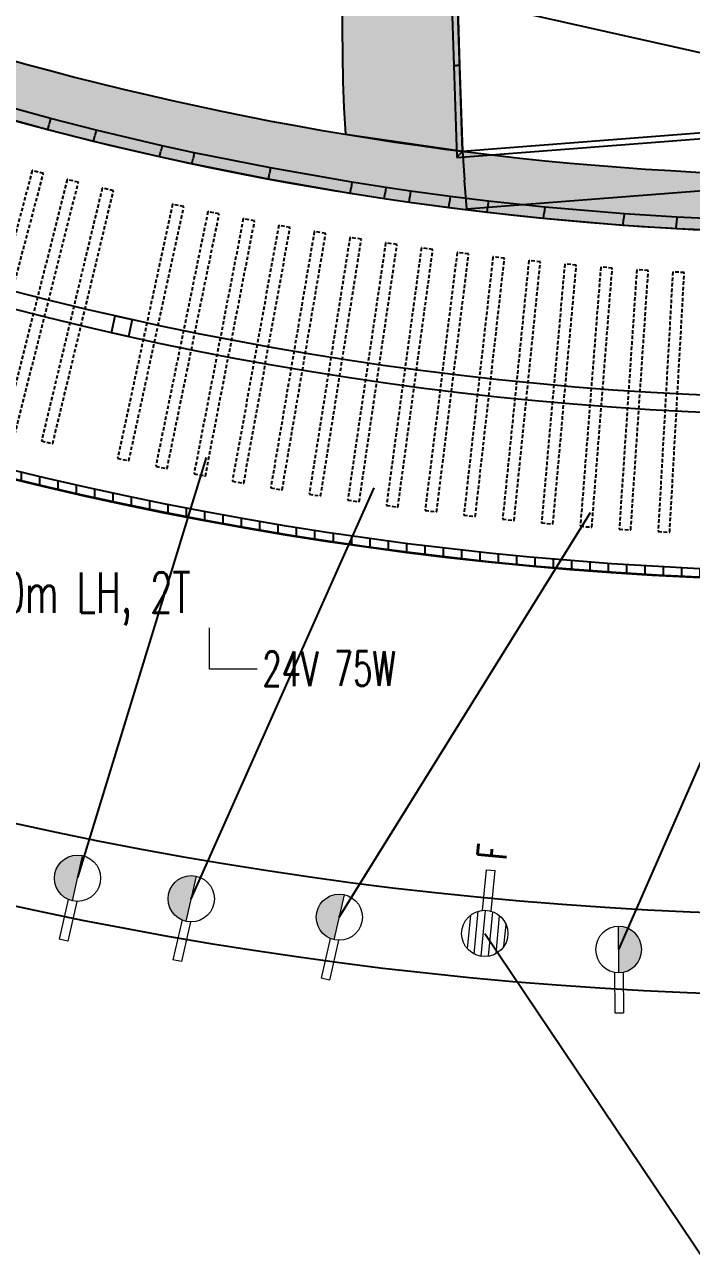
# Model space of a CAD drawing. Header units: millimetres. Extents: x 1734 to 22014, y 983 to 3953.
# Drawn here: x 3335.3 to 3450.7, y 2669.5 to 2883.7 of the extents above; entities that cross this region are included whole.
import ezdxf

# ---------------------------------------------------------------- set-up
doc = ezdxf.new("R2010")
doc.units = ezdxf.units.MM
doc.linetypes.add('HIDDEN1', pattern=[0.375, 0.25, -0.125])
doc.linetypes.add('HIDDEN2', pattern=[4.7624999999999975, 3.174999999999998, -1.587499999999999])
for name, color, linetype in [('FLOO_areas', 6, 'Continuous'), ('LAY_furn prod', 8, 'Continuous'), ('LAY_furn wall', 1, 'Continuous'), ('LAY_new wall', 6, 'Continuous'), ('LAY_new wall hatch', 8, 'Continuous'), ('LD_beam', 240, 'Continuous'), ('LD_light integrated', 240, 'Continuous'), ('LD_pointing', 30, 'Continuous'), ('MATERIALE_xorel scuro', 177, 'Continuous'), ('MATERIALS_pareti sudden', 141, 'Continuous'), ('SURVEY_window', 2, 'Continuous')]:
    doc.layers.add(name, color=color, linetype=linetype)
doc.layers.add('LD_light', color=240, linetype='Continuous', lineweight=5)
doc.styles.add('SIMPLEX', font='SIMPLEX.SHX', dxfattribs={"width": 0.65})

# ---------------------------------------------------------------- blocks, each defined once
blk = doc.blocks.new('purefasciostrettoplan')
at = {"layer": 'LD_light'}
blk.add_hatch(color=256, dxfattribs=at).paths.add_polyline_path([(-4.300000000000005, -3.20375193e-08, 1), (4.300000000000005, 0)])
for p, q in [((4.300000000000181, 0), (-4.300000001001535, -3.20375193e-08)), ((4.22373778999281, 0.8062499999999772), (11.80825933678989, 0.8062499999999772)), ((11.80825933678989, 0.8062499999999772), (11.80825933779124, -0.806250000000091)), ((4.223737790994163, -0.806250000000091), (11.80825933779124, -0.806250000000091))]:
    blk.add_line(p, q, dxfattribs=at)
blk.add_circle((0, 0), 4.300000000000005, dxfattribs=at)
blk = doc.blocks.new('24v75w')
at = {"layer": 'LD_light', "color": 7}
for p, q in [((0, -7.154871090875531), (0, 0)), ((8.246694318742811, -7.154871090875531), (0, -7.154871090875531))]:
    blk.add_line(p, q, dxfattribs=at)
at = {"layer": 'LD_light', "color": 7, "linetype": 'Continuous', "lineweight": 0, "insert": (9.169808406062657, -10.074464767893), "char_height": 6, "width": 128.0659965766446, "attachment_point": 7, "style": 'SIMPLEX'}
blk.add_mtext('24V 75W', dxfattribs=at)
blk = doc.blocks.new('A$C2ABF7FAD')
at = {"layer": 'LD_light', "ltscale": 0.5}
h = blk.add_hatch(dxfattribs=at)
h.set_pattern_fill('LINE', color=70, scale=10, angle=450.0000000140827, style=0)
h.set_pattern_definition([(90.00000001408272, (4318.243481400244, -3313.514310298712), (-1.25, -3.072372e-10), [])])
h.paths.add_polyline_path([(-9.2636473701e-06, 4.00000228616409, 1), (7.999990736352628, 4.00000228616409, 1)])
at = {"layer": 'LD_light', "color": 70}
for p, q in [((3.249990748467098, 7.929060644635682), (3.24999073809522, 14.9844295558014)), ((3.24999073809522, 14.9844295558014), (4.749990734606398, 14.98442957318912)), ((4.749990744981914, 7.929060662023402), (4.749990734606398, 14.98442957318912))]:
    blk.add_line(p, q, dxfattribs=at)
blk.add_circle((3.999990736352629, 4.00000228616409), 3.999999999999999, dxfattribs=at)
at = {"layer": 'LD_light', "color": 70, "insert": (3.999990736352629, 18.20237662298677), "char_height": 5.075721127553122, "width": 7.492213639557688, "attachment_point": 5, "rotation": 90.00000001434313, "style": 'SIMPLEX'}
blk.add_mtext('F', dxfattribs=at)

msp = doc.modelspace()

# ---------------------------------------------------------------- hatches: boundary and pattern name
at = {"layer": 'LAY_new wall hatch'}
h = msp.add_hatch(color=144, dxfattribs=at)
h.dxf.hatch_style = 1
edge = h.paths.add_edge_path()
edge.add_arc((3928.467511322104, 2572.071788411885), 690.0000000001147, 118.4227593887323, 127.9171371614183)
edge.add_arc((3686.513542200554, 2882.68363837493), 296.2723726850674, 127.917137161416, 183.4636039573209)
edge.add_line((3390.782347461143, 2864.784496651372), (3411.036888309034, 2861.830328525835))
edge.add_line((3411.036888309034, 2861.830328525835), (3410.089846801464, 2891.579845300612))
edge.add_line((3410.089846801464, 2891.579845300612), (3395.713580737054, 2895.860379620373))
edge.add_line((3395.713580737054, 2895.860379620373), (3435.665234386619, 3030.038862883032))
edge.add_line((3435.665234386619, 3030.038862883032), (3450.041500450865, 3025.758328562739))
edge.add_arc((3685.555540407478, 2883.116386616169), 275.342671264324, 138.1595785106832, 148.7982967173202, ccw=False)
edge.add_line((3480.423712941298, 3066.785981212985), (3471.310206815, 3078.780506944788))
edge.add_line((3471.310206815, 3078.780506944788), (3582.865608665332, 3163.370059006568))
edge.add_line((3582.865608665332, 3163.370059006568), (3591.928774957574, 3151.417694521826))
edge.add_line((3591.928774957574, 3151.417694521826), (3609.566153882872, 3161.310215725965))
edge.add_line((3609.566153882872, 3161.310215725965), (3600.045733492196, 3178.898893811109))
h = msp.add_hatch(color=144, dxfattribs=at)
h.dxf.hatch_style = 1
edge = h.paths.add_edge_path()
edge.add_arc((3478.831181513336, 3397.557809441917), 539.999999999802, 227.466394643193, 287.2872587308551)
edge.add_line((3639.298958400603, 2881.951280603653), (3642.270583898513, 2872.403011551082))
edge.add_arc((3478.831181513386, 3397.55780944215), 550.0000000000146, 227.4663946432055, 287.28725873084227, ccw=False)
edge.add_line((3107.018794232587, 2992.273281407131), (3113.77901945588, 2999.64209100777))
at = {"layer": 'LD_light integrated'}
h = msp.add_hatch(dxfattribs=at)
h.set_pattern_fill('ANSI31', color=256, angle=45)
h.set_pattern_definition([(90, (5522.298864914985, 16571.18551707434), (-3.175, 9.992007221626409e-16), [])])
edge = h.paths.add_edge_path()
edge.add_line((3572.425935860556, 2794.781619211258), (3572.195124525635, 2796.263754875653))
edge.add_arc((3478.56265966058, 3397.516789398903), 608.5000000001004, 235.95297050537522, 278.85151073936845, ccw=False)
edge.add_line((3137.879814268523, 2893.326895751979), (3137.083206437983, 2892.27713714013))
edge.add_arc((3478.518533078775, 3396.167511037049), 608.6736327329136, 235.8784947261363, 278.8751586479237)

# ---------------------------------------------------------------- linework, layer by layer
at = {"color": 144, "linetype": 'HIDDEN2', "ltscale": 0.2}
for points in [[(3336.573354837812, 2858.513320786929), (3325.090660307942, 2815.003003317), (3327.024452195496, 2814.492661337892), (3338.507146725362, 2858.002978807825)], [(3342.623177515612, 2856.952935576799), (3331.628809479917, 2813.316667731165), (3333.568199161939, 2812.828029151799), (3344.562567197641, 2856.464296997436)], [(3348.690106994662, 2855.460446671273), (3338.185446271174, 2811.703708869139), (3340.130190173491, 2811.236835059205), (3350.634850896971, 2854.993572861343)], [(3360.872236442949, 2852.679899009092), (3351.350886616638, 2808.698722382204), (3353.305605577832, 2808.275551278812), (3362.826955404147, 2852.256727905697)], [(3366.985906419384, 2851.392189470354), (3357.958036680855, 2807.307072163214), (3359.917375227837, 2806.905833508166), (3368.94524496637, 2850.99095081531)], [(3373.113623403584, 2850.17307462821), (3364.580367592032, 2805.989553432461), (3366.544079645173, 2805.610297618616), (3375.077335456725, 2849.793818814363)], [(3379.254617795887, 2849.022707595202), (3371.21704763034, 2804.746331661367), (3373.184886560739, 2804.389106320676), (3381.222456726278, 2848.665482254512)], [(3385.408118329036, 2847.941232849629), (3377.867243273799, 2803.577562990143), (3379.838961934216, 2803.242412987687), (3387.379836989458, 2847.606082847176)], [(3391.573352165127, 2846.928786217387), (3384.530119302937, 2802.483394208211), (3386.505470058903, 2802.170361636558), (3393.548702921093, 2846.615753645733)], [(3397.749544992621, 2845.985494854896), (3391.204838905738, 2801.463962735743), (3393.183573666593, 2801.173086909661), (3399.728279753468, 2845.694619028814)], [(3403.935921123582, 2845.111477233153), (3397.890563782697, 2800.519396606418), (3399.872434032772, 2800.250714057933), (3405.917791373657, 2844.84279468467)], [(3410.131703591142, 2844.306843122852), (3404.586454252127, 2799.649814451336), (3406.571211081977, 2799.403358925158), (3412.116460420984, 2844.060387596673)], [(3416.336114247068, 2843.571693580562), (3411.291669355614, 2798.855325484113), (3413.279063493235, 2798.63112793338), (3418.323508384688, 2843.347496029833)], [(3422.548373859467, 2842.906120936095), (3418.005366963633, 2798.136029487172), (3419.995148805803, 2797.934118069582), (3424.538155701637, 2842.704209518504)], [(3428.767702210662, 2842.31020878085), (3424.726703881297, 2797.492016799217), (3426.718623524928, 2797.312416873468), (3430.759621854289, 2842.130608855099)], [(3434.993318195229, 2841.784031957348), (3431.454835954301, 2796.923368303864), (3433.448643227792, 2796.766102426491), (3436.987125468713, 2841.626766079975)], [(3441.224439918024, 2841.327656549836), (3438.188918174896, 2796.430155419515), (3440.184362669581, 2796.295243342041), (3443.219884412705, 2841.192744472366)], [(3447.460284792429, 2840.941139875966), (3444.92810478805, 2796.012440090354), (3446.924935889634, 2795.899898756826), (3449.457115894016, 2840.828598542437)]]:
    msp.add_lwpolyline(points, close=True, dxfattribs=at)
at = {"layer": 'FLOO_areas', "color": 144}
msp.add_arc((3478.831181513382, 3397.557809442132), 610, 235.7397022283653, 279.0139521555447, dxfattribs=at)
at = {"layer": 'LAY_furn prod', "color": 144}
msp.add_lwpolyline([(3350.930540393234, 2833.360719085412), (3353.862618835024, 2832.725962430323), (3353.227862179927, 2829.793883988531), (3350.295783738136, 2830.428640643624)], close=True, dxfattribs=at)
for radius, start, end in [(578.5, 236.3993467329086, 278.3543066411276), (581.5, 236.3981281528253, 278.3555252211456)]:
    msp.add_arc((3478.831181513382, 3397.557809442135), radius, start, end, dxfattribs=at)
at = {"layer": 'LAY_furn wall', "color": 144}
msp.add_lwpolyline([(3137.084371754456, 2892.27658277762), (3170.698812058614, 2941.976375564293), (3563.22094514436, 2854.070580710575), (3572.427101176836, 2794.78106484892, -0.1893973115738291)], format="xyb", dxfattribs=at)
msp.add_arc((3478.831181513004, 3397.557809441711), 609.9999999994261, 227.4663946431529, 287.2872837185616, dxfattribs=at)
at = {"layer": 'LAY_new wall', "color": 6}
for p, q in [((3411.036888309038, 2861.830328525809), (3550.617909722623, 2872.653380830133)), ((3411.809963473632, 2851.860255567706), (3551.3909848872167, 2862.68330787203)), ((3411.036888309038, 2861.830328525809), (3411.423425891335, 2856.8452920467575)), ((3411.809963473632, 2851.860255567706), (3411.423425891335, 2856.8452920467575))]:
    msp.add_line(p, q, dxfattribs=at)
at = {"layer": 'LAY_new wall', "color": 144}
for points in [[(3600.045733492196, 3178.898893811109, 0.04145075344115567), (3504.447891890359, 3116.413007076351, 0.2472271067823219), (3390.782347461143, 2864.784496651372), (3411.036888309034, 2861.830328525835), (3410.089846801464, 2891.579845300612), (3395.713580737054, 2895.860379620373), (3435.665234386619, 3030.038862883032), (3450.041500450865, 3025.758328562739, -0.04645353653699975), (3480.423712941298, 3066.785981212985), (3471.310206815, 3078.780506944788), (3582.865608665332, 3163.370059006568), (3591.928774957574, 3151.417694521826), (3609.566153882872, 3161.310215725965)], [(3113.77901945588, 2999.64209100777, 0.2671116214526476), (3639.298958400603, 2881.951280603653), (3642.270583898513, 2872.403011551082, -0.2671116214525296), (3107.018794232587, 2992.273281407131)]]:
    msp.add_lwpolyline(points, format="xyb", close=True, dxfattribs=at)
at = {"layer": 'LD_beam'}
for points in [[(3103.684159819375, 2844.846248930508, 0.1796014898901429), (3554.535277795771, 2733.944673311022, -0.09846312216451626), (3677.020881759036, 2724.483126759071, -0.1635686114274277), (3820.786980154273, 2632.741272952288, -0.3935723853110216), (3788.454169615063, 2285.099578778802, -0.03504583535313545), (3760.065200932473, 2263.153614280543, -0.07069992422868218), (3631.422942523535, 2201.509779061661, -0.03571513153377004), (3561.773736494746, 2184.842811221438, -0.03571513153377004)], [(3095.818404918504, 2833.264802568357, 0.1796149183137328), (3556.166090292892, 2720.039937393114, -0.09866643415745323), (3673.441319920079, 2710.946803142629, -0.163626812413934), (3809.794133212148, 2624.070576674703, -0.3933940696627031), (3779.13730210729, 2295.549266804892, -0.03504583535313456), (3752.299139267379, 2274.802145785156, -0.07069992422868206), (3627.209559286017, 2214.860711676793, -0.03571513153376941), (3559.495114547561, 2198.656133849313, -0.03571513153376941)]]:
    msp.add_lwpolyline(points, format="xyb", dxfattribs=at)
at = {"layer": 'LD_light integrated'}
msp.add_lwpolyline([(3572.425935860556, 2794.781619211258), (3572.195124525642, 2796.263754875653, -0.1894279036659402), (3137.820392700582, 2893.367085512062), (3137.083206437983, 2892.277137140129, 0.1898408510721243), (3572.425935861007, 2794.78161921136)], format="xyb", dxfattribs=at)
at = {"layer": 'LD_pointing'}
for p, q in [((3344.449340582596, 2736.121896439927), (3366.734996952411, 2808.821256103498)), ((3364.102857366408, 2732.444477676881), (3395.787799352838, 2803.57334414957)), ((3438.099366659888, 2723.657939495763), (3471.540549801521, 2799.976338782953)), ((3389.737564943887, 2729.250863359278), (3433.217794349413, 2799.325367266797)), ((3414.909675087514, 2726.442230123904), (3461.470280016427, 2657.182418259379))]:
    msp.add_line(p, q, dxfattribs=at)
at = {"layer": 'MATERIALE_xorel scuro', "color": 1}
for p, q in [((3339.7653168889888, 2867.4968894177673), (3325.94551121016, 2871.3165883465167)), ((3339.252266439624, 2865.563705652592), (3325.390074316478, 2869.395119902071)), ((3339.252266439624, 2865.563705652592), (3339.508791664306, 2866.5302975351797)), ((3339.7653168889888, 2867.4968894177673), (3339.508791664306, 2866.5302975351797)), ((3347.642040055815, 2865.4926611578876), (3339.7653168889888, 2867.4968894177673)), ((3347.166431678186, 2863.549950276335), (3339.252266439624, 2865.563705652592)), ((3347.166431678186, 2863.549950276335), (3347.4042358670004, 2864.5213057171113)), ((3347.642040055815, 2865.4926611578876), (3347.4042358670004, 2864.5213057171113)), ((3359.0777962075113, 2862.8026637545013), (3347.642040055815, 2865.4926611578876)), ((3358.635317992954, 2860.852159767582), (3347.166431678186, 2863.549950276335)), ((3359.0777962075113, 2862.8026637545013), (3358.8565571002327, 2861.8274117610417)), ((3364.619859068288, 2861.591668708946), (3359.0777962075113, 2862.8026637545013)), ((3358.635317992954, 2860.852159767582), (3358.8565571002327, 2861.8274117610417)), ((3364.209985966834, 2859.634040185294), (3358.635317992954, 2860.852159767582)), ((3364.209985966834, 2859.634040185294), (3364.414922517561, 2860.6128544471203)), ((3364.619859068288, 2861.591668708946), (3364.414922517561, 2860.6128544471203)), ((3377.8308068880638, 2858.9459374787602), (3364.619859068288, 2861.591668708946)), ((3377.462910895661, 2856.979902279835), (3364.209985966834, 2859.634040185294)), ((3377.462910895661, 2856.979902279835), (3377.6468588918624, 2857.9629198792977)), ((3377.8308068880638, 2858.9459374787602), (3377.6468588918624, 2857.9629198792977)), ((3391.9253496495994, 2856.4928421189443), (3377.8308068880638, 2858.9459374787602)), ((3391.600612159164, 2854.519295365888), (3377.462910895661, 2856.979902279835)), ((3391.600612159164, 2854.519295365888), (3391.762980904382, 2855.506068742416)), ((3391.9253496495994, 2856.4928421189443), (3391.762980904382, 2855.506068742416)), ((3397.7955614556527, 2855.5825288848014), (3391.9253496495994, 2856.4928421189443)), ((3397.7955614556527, 2855.5825288848014), (3397.646957218074, 2854.5936210003747)), ((3402.0867633622047, 2854.958263835135), (3397.7955614556527, 2855.5825288848014)), ((3397.498352980496, 2853.604713115948), (3391.600612159164, 2854.519295365888)), ((3397.498352980496, 2853.604713115948), (3397.646957218074, 2854.5936210003747)), ((3401.809007956967, 2852.977618119818), (3397.498352980496, 2853.604713115948)), ((3401.809007956967, 2852.977618119818), (3401.947885659586, 2853.9679409774762)), ((3402.0867633622047, 2854.958263835135), (3401.947885659586, 2853.9679409774762)), ((3408.944960053507, 2854.0323968475477), (3402.0867633622047, 2854.958263835135)), ((3408.944960053507, 2854.0323968475477), (3408.817301984081, 2853.0405593223386)), ((3415.5329315088543, 2853.2258592286303), (3408.944960053507, 2854.0323968475477)), ((3408.689643914655, 2852.048721797129), (3401.809007956967, 2852.977618119818)), ((3408.689643914655, 2852.048721797129), (3408.817301984081, 2853.0405593223386)), ((3415.304807051361, 2851.238855215103), (3408.689643914655, 2852.048721797129)), ((3415.304807051361, 2851.238855215103), (3415.4188692801076, 2852.2323572218666)), ((3425.10988934584, 2850.187712736208), (3415.304807051361, 2851.238855215103)), ((3415.5329315088543, 2853.2258592286303), (3415.4188692801076, 2852.2323572218666)), ((3425.301668181539, 2852.1786131399795), (3415.5329315088543, 2853.2258592286303)), ((3425.301668181539, 2852.1786131399795), (3425.2057787636895, 2851.183162938094)), ((3439.0294708769825, 2851.0052419541553), (3425.301668181539, 2852.1786131399795)), ((3425.10988934584, 2850.187712736208), (3425.2057787636895, 2851.183162938094)), ((3438.879970686365, 2849.010727822462), (3425.10988934584, 2850.187712736208)), ((3438.879970686365, 2849.010727822462), (3438.954720781674, 2850.007984888309)), ((3439.0294708769825, 2851.0052419541553), (3438.954720781674, 2850.007984888309)), ((3448.1397267960965, 2850.4180514908335), (3439.0294708769825, 2851.0052419541553)), ((3448.032500317349, 2848.420812658464), (3448.086113556723, 2849.4194320746487)), ((3448.1397267960965, 2850.4180514908335), (3448.086113556723, 2849.4194320746487)), ((3462.5159793665493, 2849.800831075706), (3448.1397267960965, 2850.4180514908335)), ((3448.032500317349, 2848.420812658464), (3438.879970686365, 2849.010727822462)), ((3462.450724740364, 2847.801790251883), (3448.032500317349, 2848.420812658464))]:
    msp.add_line(p, q, dxfattribs=at)
at = {"layer": 'MATERIALS_pareti sudden', "color": 1}
for p, q in [((3409.090353113526, 2891.548027573416), (3409.563873867311, 2876.6732691860293)), ((3410.089846801468, 2891.579845300615), (3410.563367555253, 2876.705086913228)), ((3409.563873867311, 2876.6732691860293), (3410.063620711282, 2876.689178049629)), ((3409.563873867311, 2876.6732691860293), (3410.0706960728394, 2860.7524087118627)), ((3410.563367555253, 2876.705086913228), (3410.063620711282, 2876.689178049629)), ((3410.563367555253, 2876.705086913228), (3411.036888308929, 2861.830328529183)), ((3411.036888308929, 2861.830328529183), (3550.617909722649, 2872.653380829837)), ((3410.0706960728394, 2860.7524087118627), (3551.6797699074737, 2871.7327153240103)), ((3410.0706960728394, 2860.7524087118627), (3410.5537921908845, 2861.291368620523)), ((3411.036888308929, 2861.830328529183), (3410.5537921908845, 2861.291368620523))]:
    msp.add_line(p, q, dxfattribs=at)
at = {"layer": 'SURVEY_window', "color": 144}
msp.add_lwpolyline([(2330.052457056172, 3616.56283426337, -0.06793179091565742), (4407.604071670692, 2833.942840076243, -0.01470641588341894), (4320.09843912322, 1134.203648562926), (4317.592297058498, 1134.300558881415, 0.01469753776655548), (4405.071013918325, 2832.471571886984, 0.06814370098383657), (2329.518819259338, 3614.120348648604, 1.157019953537566)], format="xyb", dxfattribs=at)
at = {"layer": 'SURVEY_window', "color": 144, "linetype": 'HIDDEN1', "ltscale": 0.3}
for radius, start in [(8174.476119507714, 61.56708729832259), (8164.476119507715, 61.60994715289323)]:
    msp.add_arc((512.9623462601267, -4355.960103191676), radius, start, 77.16036684802049, dxfattribs=at)

# ---------------------------------------------------------------- block references
at = {"layer": 'LD_light', "rotation": 354.6055272820318}
msp.add_blockref('A$C2ABF7FAD', (3410.551350871137, 2722.835991896448), dxfattribs=at)
at = {"layer": 'LD_light'}
for p, xscale, yscale, zscale, rotation in [((3344.420353550486, 2735.993990733828), 0.9302325581395441, 0.9302325581395441, 0.9302325581395441, 257.2308503418618), ((3364.10285738084, 2732.444477673132), 0.9302325581395441, 0.9302325581395441, 0.9302325581395441, 257.2308503418618), ((3389.737564943887, 2729.250863359278), 0.9302325581395441, 0.9302325581395441, 0.9302325581395441, 257.2308503418618), ((3438.099346573341, 2723.660005428701), -0.9302325581395444, 0.9302325581395442, 0.9302325581395442, 90.55664176509023)]:
    msp.add_blockref('purefasciostrettoplan', p, dxfattribs=dict(at, xscale=xscale, yscale=yscale, zscale=zscale, rotation=rotation))
at = {"layer": 'LD_light integrated', "extrusion": (7.092428565952919e-09, 7.292485412528892e-09, 1), "rotation": 0.02541393537362336}
msp.add_blockref('24v75w', (3367.244224846647, 2779.339198943167, 2.670965891307512e-05), dxfattribs=at)

# ---------------------------------------------------------------- texts
at = {"layer": 'LD_light integrated', "linetype": 'Continuous', "lineweight": 0, "extrusion": (8.73611925144372e-09, 5.650252121216105e-09, 1), "insert": (3321.669414623251, 2779.799568401963), "char_height": 7, "width": 128.0659965766446, "attachment_point": 7, "text_direction": (0.9999999016286629, 0.0004435568337322615, -8.738624600000668e-09), "style": 'SIMPLEX'}
msp.add_mtext('\\pt35;4.50m LH, 2T', dxfattribs=at)

doc.saveas('drawing.dxf')
